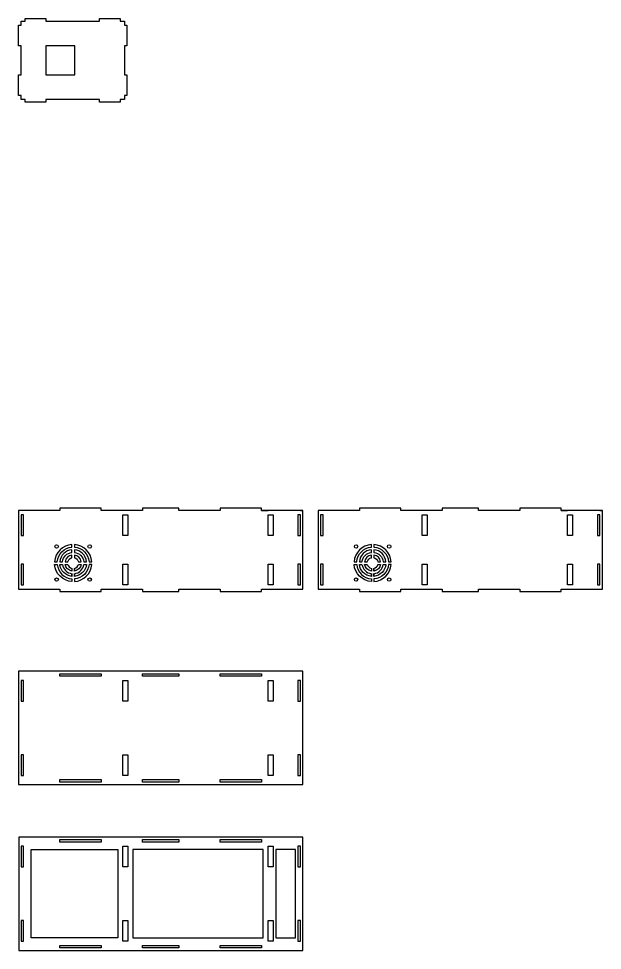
# Model space of a CAD drawing. Header units: millimetres. Extents: x 2079746 to 2081290, y 146816 to 151031.
# Drawn here: x 2080583 to 2081290, y 146829 to 147956 of the extents above; entities that cross this region are included whole.
import ezdxf

# ---------------------------------------------------------------- set-up
doc = ezdxf.new("R2010")
doc.units = ezdxf.units.MM
doc.header["$MEASUREMENT"] = 0
doc.layers.add('2.0_Components + Annotation', color=7, linetype='Continuous')
doc.layers.add('2.1_Components', color=7, linetype='Continuous')

msp = doc.modelspace()

# ---------------------------------------------------------------- linework, layer by layer
at = {"layer": '2.0_Components + Annotation', "color": 0}
msp.add_lwpolyline([(2080616.36, 147888.39), (2080651.36, 147888.39), (2080651.36, 147923.39), (2080616.36, 147923.39)], close=True, dxfattribs=at)
at = {"layer": '2.0_Components + Annotation'}
for points in [[(2080583.36, 147166.9), (2080583.36, 147029.9), (2080927.36, 147029.9), (2080927.36, 147166.9), (2080583.36, 147166.9)], [(2080633.36, 147163.9), (2080683.36, 147163.9), (2080683.36, 147160.9), (2080633.36, 147160.9)], [(2080733.36, 147163.9), (2080777.36, 147163.9), (2080777.36, 147160.9), (2080733.36, 147160.9)], [(2080827.36, 147163.9), (2080877.36, 147163.9), (2080877.36, 147160.9), (2080827.36, 147160.9)], [(2080586.36, 147130.9), (2080589.36, 147130.9), (2080589.36, 147155.9), (2080586.36, 147155.9), (2080586.36, 147130.9)], [(2080921.36, 147130.9), (2080924.36, 147130.9), (2080924.36, 147155.9), (2080921.36, 147155.9), (2080921.36, 147130.9)], [(2080586.36, 147040.9), (2080589.36, 147040.9), (2080589.36, 147065.9), (2080586.36, 147065.9), (2080586.36, 147040.9)], [(2080921.36, 147040.9), (2080924.36, 147040.9), (2080924.36, 147065.9), (2080921.36, 147065.9), (2080921.36, 147040.9)], [(2080633.36, 147035.9), (2080683.36, 147035.9), (2080683.36, 147032.9), (2080633.36, 147032.9)], [(2080733.36, 147035.9), (2080777.36, 147035.9), (2080777.36, 147032.9), (2080733.36, 147032.9)], [(2080827.36, 147035.9), (2080877.36, 147035.9), (2080877.36, 147032.9), (2080827.36, 147032.9)], [(2080583.42, 146966.34), (2080583.42, 146829.34), (2080927.42, 146829.34), (2080927.42, 146966.34), (2080583.42, 146966.34)], [(2080633.42, 146963.34), (2080683.42, 146963.34), (2080683.42, 146960.34), (2080633.42, 146960.34)], [(2080733.42, 146963.34), (2080777.42, 146963.34), (2080777.42, 146960.34), (2080733.42, 146960.34)], [(2080827.42, 146963.34), (2080877.42, 146963.34), (2080877.42, 146960.34), (2080827.42, 146960.34)], [(2080586.42, 146930.34), (2080589.42, 146930.34), (2080589.42, 146955.34), (2080586.42, 146955.34), (2080586.42, 146930.34)], [(2080598.42, 146844.34), (2080598.42, 146951.34), (2080703.42, 146951.34), (2080703.42, 146844.34)], [(2080879.42, 146844.34), (2080879.42, 146951.34), (2080721.42, 146951.34), (2080721.42, 146844.34)], [(2080894.42, 146844.34), (2080918.42, 146844.34), (2080918.42, 146951.34), (2080894.42, 146951.34)], [(2080921.42, 146930.34), (2080924.42, 146930.34), (2080924.42, 146955.34), (2080921.42, 146955.34), (2080921.42, 146930.34)], [(2080586.42, 146840.34), (2080589.42, 146840.34), (2080589.42, 146865.34), (2080586.42, 146865.34), (2080586.42, 146840.34)], [(2080921.42, 146840.34), (2080924.42, 146840.34), (2080924.42, 146865.34), (2080921.42, 146865.34), (2080921.42, 146840.34)], [(2080633.42, 146835.34), (2080683.42, 146835.34), (2080683.42, 146832.34), (2080633.42, 146832.34)], [(2080733.42, 146835.34), (2080777.42, 146835.34), (2080777.42, 146832.34), (2080733.42, 146832.34)], [(2080827.42, 146835.34), (2080877.42, 146835.34), (2080877.42, 146832.34), (2080827.42, 146832.34)]]:
    msp.add_lwpolyline(points, close=True, dxfattribs=at)
at = {"layer": '2.1_Components', "color": 0}
msp.add_lwpolyline([(2080586.36, 147953.39), (2080591.36, 147953.39), (2080591.36, 147956.39), (2080616.36, 147956.39), (2080616.36, 147953.39), (2080681.36, 147953.39), (2080681.36, 147956.39), (2080706.36, 147956.39), (2080706.36, 147953.39), (2080711.36, 147953.39), (2080711.36, 147948.39), (2080714.36, 147948.39), (2080714.36, 147923.39), (2080711.36, 147923.39), (2080711.36, 147888.39), (2080714.36, 147888.39), (2080714.36, 147863.39), (2080711.36, 147863.39), (2080711.36, 147858.39), (2080706.36, 147858.39), (2080706.36, 147855.39), (2080681.36, 147855.39), (2080681.36, 147858.39), (2080616.36, 147858.39), (2080616.36, 147855.39), (2080591.36, 147855.39), (2080591.36, 147858.39), (2080586.36, 147858.39), (2080586.36, 147863.39), (2080583.36, 147863.39), (2080583.36, 147888.39), (2080586.36, 147888.39), (2080586.36, 147923.39), (2080583.36, 147923.39), (2080583.36, 147948.39), (2080586.36, 147948.39)], close=True, dxfattribs=at)
at = {"layer": '2.1_Components'}
for points in [[(2080583.36, 147266.35), (2080633.36, 147266.35), (2080633.36, 147263.35), (2080683.36, 147263.35), (2080683.36, 147266.35), (2080733.36, 147266.35), (2080733.36, 147263.35), (2080777.36, 147263.35), (2080777.36, 147266.35), (2080827.36, 147266.35), (2080827.36, 147263.35), (2080877.36, 147263.35), (2080877.36, 147266.35), (2080927.36, 147266.35), (2080927.36, 147266.35), (2080927.36, 147361.35), (2080927.36, 147361.35), (2080877.36, 147361.35), (2080877.36, 147364.35), (2080827.36, 147364.35), (2080827.36, 147361.35), (2080777.36, 147361.35), (2080777.36, 147364.35), (2080733.36, 147364.35), (2080733.36, 147361.35), (2080683.36, 147361.35), (2080683.36, 147364.35), (2080633.36, 147364.35), (2080633.36, 147361.35), (2080583.36, 147361.35)], [(2081289.73, 147266.35), (2081289.73, 147361.35), (2081289.73, 147361.35), (2081239.73, 147361.35), (2081239.73, 147364.35), (2081189.73, 147364.35), (2081189.73, 147361.35), (2081139.73, 147361.35), (2081139.73, 147364.35), (2081095.73, 147364.35), (2081095.73, 147361.35), (2081045.73, 147361.35), (2081045.73, 147364.35), (2080995.73, 147364.35), (2080995.73, 147361.35), (2080945.73, 147361.35), (2080945.73, 147266.35), (2080995.73, 147266.35), (2080995.73, 147263.35), (2081045.73, 147263.35), (2081045.73, 147266.35), (2081095.73, 147266.35), (2081095.73, 147263.35), (2081139.73, 147263.35), (2081139.73, 147266.35), (2081189.73, 147266.35), (2081189.73, 147263.35), (2081239.73, 147263.35), (2081239.73, 147266.35), (2081289.73, 147266.35)], [(2080586.36, 147331.35), (2080589.36, 147331.35), (2080589.36, 147356.35), (2080586.36, 147356.35), (2080586.36, 147331.35)], [(2080709.36, 147356.35), (2080715.36, 147356.35), (2080715.36, 147331.35), (2080709.36, 147331.35)], [(2080885.36, 147356.35), (2080891.36, 147356.35), (2080891.36, 147331.35), (2080885.36, 147331.35)], [(2080921.36, 147331.35), (2080924.36, 147331.35), (2080924.36, 147356.35), (2080921.36, 147356.35), (2080921.36, 147331.35)], [(2080948.73, 147331.35), (2080951.73, 147331.35), (2080951.73, 147356.35), (2080948.73, 147356.35), (2080948.73, 147331.35)], [(2081071.73, 147356.35), (2081077.73, 147356.35), (2081077.73, 147331.35), (2081071.73, 147331.35)], [(2081247.73, 147356.35), (2081253.73, 147356.35), (2081253.73, 147331.35), (2081247.73, 147331.35)], [(2081283.73, 147331.35), (2081286.73, 147331.35), (2081286.73, 147356.35), (2081283.73, 147356.35), (2081283.73, 147331.35)], [(2080586.36, 147271.35), (2080589.36, 147271.35), (2080589.36, 147296.35), (2080586.36, 147296.35), (2080586.36, 147271.35)], [(2080709.36, 147296.35), (2080715.36, 147296.35), (2080715.36, 147271.35), (2080709.36, 147271.35)], [(2080885.36, 147296.35), (2080891.36, 147296.35), (2080891.36, 147271.35), (2080885.36, 147271.35)], [(2080921.36, 147271.35), (2080924.36, 147271.35), (2080924.36, 147296.35), (2080921.36, 147296.35), (2080921.36, 147271.35)], [(2080948.73, 147271.35), (2080951.73, 147271.35), (2080951.73, 147296.35), (2080948.73, 147296.35), (2080948.73, 147271.35)], [(2081071.73, 147296.35), (2081077.73, 147296.35), (2081077.73, 147271.35), (2081071.73, 147271.35)], [(2081247.73, 147296.35), (2081253.73, 147296.35), (2081253.73, 147271.35), (2081247.73, 147271.35)], [(2081283.73, 147271.35), (2081286.73, 147271.35), (2081286.73, 147296.35), (2081283.73, 147296.35), (2081283.73, 147271.35)], [(2080647.83, 147285.01), (2080647.83, 147281.82)], [(2080650.9, 147291.41), (2080650.9, 147288.2)], [(2080650.9, 147285.01), (2080650.9, 147281.82)], [(2081010.21, 147285.01), (2081010.21, 147281.82)], [(2081013.28, 147291.41), (2081013.28, 147288.2)], [(2081013.28, 147285.01), (2081013.28, 147281.82)], [(2080709.36, 147155.9), (2080715.36, 147155.9), (2080715.36, 147130.9), (2080709.36, 147130.9)], [(2080885.36, 147155.9), (2080891.36, 147155.9), (2080891.36, 147130.9), (2080885.36, 147130.9)], [(2080709.36, 147065.9), (2080715.36, 147065.9), (2080715.36, 147040.9), (2080709.36, 147040.9)], [(2080885.36, 147065.9), (2080891.36, 147065.9), (2080891.36, 147040.9), (2080885.36, 147040.9)], [(2080709.42, 146955.34), (2080715.42, 146955.34), (2080715.42, 146930.34), (2080709.42, 146930.34)], [(2080885.42, 146955.34), (2080891.42, 146955.34), (2080891.42, 146930.34), (2080885.42, 146930.34)], [(2080709.42, 146865.34), (2080715.42, 146865.34), (2080715.42, 146840.34), (2080709.42, 146840.34)], [(2080885.42, 146865.34), (2080891.42, 146865.34), (2080891.42, 146840.34), (2080885.42, 146840.34)]]:
    msp.add_lwpolyline(points, close=True, dxfattribs=at)
for points in [[(2080877.36, 147361.35), (2080877.36, 147361.35)], [(2080877.36, 147361.35), (2080885.36, 147361.35)], [(2080924.36, 147361.35), (2080927.36, 147361.35)], [(2081239.73, 147361.35), (2081239.73, 147361.35)], [(2081239.73, 147361.35), (2081247.73, 147361.35)], [(2081286.73, 147361.35), (2081289.73, 147361.35)]]:
    msp.add_lwpolyline(points, dxfattribs=at)
for points in [[(2080647.83, 147317.12), (2080647.83, 147320.3, 0.3741883), (2080626.92, 147299.44), (2080630.1, 147299.44, -0.3677009)], [(2080650.9, 147320.3), (2080650.9, 147317.12, -0.3674498), (2080668.62, 147299.44), (2080671.8, 147299.44, 0.3739719)], [(2081010.21, 147317.12), (2081010.21, 147320.3, 0.3741883), (2080989.29, 147299.44), (2080992.47, 147299.44, -0.3677009)], [(2081013.28, 147320.3), (2081013.28, 147317.12, -0.3674498), (2081030.99, 147299.44), (2081034.18, 147299.44, 0.3739719)], [(2080647.83, 147310.74), (2080647.83, 147313.93, 0.3586977), (2080633.29, 147299.44), (2080636.48, 147299.44, -0.3453566)], [(2080647.83, 147304.3), (2080647.83, 147307.53, 0.3235202), (2080639.69, 147299.44), (2080642.93, 147299.44, -0.2811072)], [(2080650.9, 147313.93), (2080650.9, 147310.74, -0.3449865), (2080662.24, 147299.44), (2080665.43, 147299.44, 0.3583986)], [(2080650.9, 147307.53), (2080650.9, 147304.3, -0.2803939), (2080655.79, 147299.44), (2080659.03, 147299.44, 0.3230339)], [(2081010.21, 147310.74), (2081010.21, 147313.93, 0.3586977), (2080995.66, 147299.44), (2080998.85, 147299.44, -0.3453566)], [(2081010.21, 147304.3), (2081010.21, 147307.53, 0.3235202), (2081002.06, 147299.44), (2081005.3, 147299.44, -0.2811072)], [(2081013.28, 147313.93), (2081013.28, 147310.74, -0.3449865), (2081024.61, 147299.44), (2081027.8, 147299.44, 0.3583986)], [(2081013.28, 147307.53), (2081013.28, 147304.3, -0.2803939), (2081018.16, 147299.44), (2081021.4, 147299.44, 0.3230339)], [(2080647.83, 147275.4, -0.37416), (2080626.92, 147296.26), (2080630.1, 147296.26, 0.367668), (2080647.83, 147278.59), (2080647.83, 147275.4)], [(2080647.83, 147281.77, -0.3586585), (2080633.29, 147296.26), (2080636.48, 147296.26, 0.3453081), (2080647.83, 147284.97)], [(2080647.83, 147288.17, -0.3234564), (2080639.69, 147296.26), (2080642.93, 147296.26, 0.2810136), (2080647.83, 147291.41), (2080647.83, 147288.2)], [(2080650.9, 147291.41, 0.2803004), (2080655.79, 147296.26), (2080659.03, 147296.26, -0.3229702), (2080650.9, 147288.17)], [(2080650.9, 147284.97, 0.344938), (2080662.24, 147296.26), (2080665.43, 147296.26, -0.3583594), (2080650.9, 147281.78)], [(2080650.9, 147275.41, 0.3739436), (2080671.8, 147296.26), (2080668.62, 147296.26, -0.3674169), (2080650.9, 147278.59)], [(2081010.21, 147275.4, -0.37416), (2080989.29, 147296.26), (2080992.47, 147296.26, 0.367668), (2081010.21, 147278.59), (2081010.21, 147275.4)], [(2081010.21, 147281.77, -0.3586585), (2080995.66, 147296.26), (2080998.86, 147296.26, 0.3453081), (2081010.21, 147284.97)], [(2081010.21, 147288.17, -0.3234564), (2081002.06, 147296.26), (2081005.3, 147296.26, 0.2810136), (2081010.21, 147291.41), (2081010.21, 147288.2)], [(2081013.28, 147291.41, 0.2803004), (2081018.16, 147296.26), (2081021.4, 147296.26, -0.3229702), (2081013.28, 147288.17)], [(2081013.28, 147284.97, 0.344938), (2081024.61, 147296.26), (2081027.8, 147296.26, -0.3583594), (2081013.28, 147281.78)], [(2081013.28, 147275.41, 0.3739436), (2081034.18, 147296.26), (2081030.99, 147296.26, -0.3674169), (2081013.28, 147278.59)]]:
    msp.add_lwpolyline(points, format="xyb", close=True, dxfattribs=at)
for centre in [(2080629.36, 147317.85), (2080669.36, 147317.85), (2080991.73, 147317.85), (2081031.73, 147317.85), (2080629.36, 147277.85), (2080669.36, 147277.85), (2080991.73, 147277.85), (2081031.73, 147277.85)]:
    msp.add_circle(centre, 2.1, dxfattribs=at)

doc.saveas('drawing.dxf')
